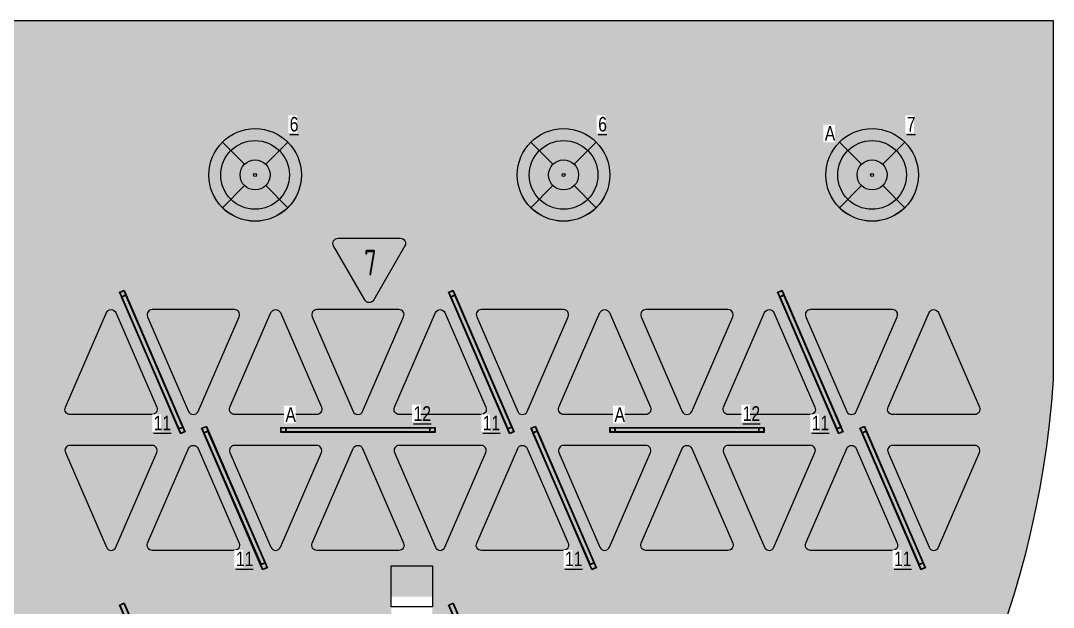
# Model space of a CAD drawing. Header units: millimetres. Extents: x -510890 to 418982, y -118257 to 141350.
# Drawn here: x 71838 to 81880, y 112697 to 118401 of the extents above; entities that cross this region are included whole.
import ezdxf

# ---------------------------------------------------------------- set-up
doc = ezdxf.new("R2010")
doc.units = ezdxf.units.MM
for name, color, linetype, lineweight in [('_ЭОМ_ОБЩ_Освещение_текст тип светильника', 172, 'Continuous', 50), ('_ЭОМ_светильник А', 1, 'Continuous', 35), ('_ЭОМ_светильник Р', 4, 'Continuous', 35), ('АР_Потолки_Штриховка', 252, 'Continuous', 0)]:
    doc.layers.add(name, color=color, linetype=linetype, lineweight=lineweight)
doc.layers.add('RAL 9010', color=7, linetype='Continuous')
doc.layers.add('X-ref Light', color=250, linetype='Continuous')
for name, color, linetype, lineweight, true_color in [('АР_Потолок_RAL 095 85 40', 7, 'Continuous', 5, 0xddc87a), ('АР_Потолок_RAL 100 70 20', 7, 'Continuous', 5, 0xb3ac85), ('АР_Потолок_Покраска', 7, 'Continuous', 5, 0x007399)]:
    doc.layers.add(name, color=color, linetype=linetype, lineweight=lineweight, true_color=true_color)
doc.layers.get('X-ref Light').off()
doc.styles.add('ISOCPEUR', font='isocpeur.ttf', dxfattribs={"height": 799.9999999999999})
doc.styles.add('ГОСТ', font='cad.shx', dxfattribs={"width": 0.8})

# ---------------------------------------------------------------- blocks, each defined once
blk = doc.blocks.new('A$C4757d704')
at = {"true_color": 0xf8f6b0, "transparency": 33554687}
h = blk.add_hatch(color=51, dxfattribs=at)
h.dxf.hatch_style = 1
h.paths.add_polyline_path([(213.8624240825741, 686.4852035840837), (131.8888672508434, 768.4587604158228, 0.198841386224367), (0.1738138333512325, 450.347627666637, 0.1989833504630757), (132.0626810841545, 132.06268108414), (213.8624240825695, 213.8624240825578, -0.1989123673796465), (115.9790415045762, 450.1738138333185, -0.1989123673796514)])
edge = h.paths.add_edge_path()
edge.add_arc((450.1738138333512, 450.1738138333185), 334.194772328775, 135.0000000000014, 180)
edge.add_arc((450.1738138333512, 450.1738138333185), 334.194772328775, 180, 224.9999999999975)
edge.add_line((213.8624240825695, 213.8624240825578), (346.9345847065837, 346.9345847065766))
edge.add_ellipse((450.1738138333512, 450.1738138333185), major_axis=(-146.0023180000051, 0), ratio=0.9999999999999303, start_angle=315.0000000000051, end_angle=404.9999999999949, ccw=False)
edge.add_line((346.9345847065838, 553.4130429600605), (213.8624240825741, 686.4852035840837))
edge = h.paths.add_edge_path()
edge.add_line((213.8624240825741, 686.4852035840837), (346.9345847065837, 553.4130429600605))
edge.add_ellipse((450.1738138333512, 450.1738138333185), major_axis=(-146.0023180000051, 0), ratio=0.9999999999999303, start_angle=225.000000000002, end_angle=315.0000000000051, ccw=False)
edge.add_line((553.4130429601197, 553.4130429600615), (686.4852035841284, 686.4852035840837))
edge.add_arc((450.1738138333512, 450.1738138333185), 334.1947723287751, 44.99999999999855, 135.0000000000014)
h.paths.add_polyline_path([(131.8888672508434, 768.4587604158228), (213.8624240825741, 686.4852035840837, -0.4142135623731099), (686.4852035841284, 686.4852035840837), (768.4587604158592, 768.4587604158228, 0.4143735626423198)])
h.paths.add_polyline_path([(768.4587604158592, 768.4587604158228), (686.4852035841284, 686.4852035840837, -0.1989123673796514), (784.3685861621262, 450.1738138333185, -0.1989123673796514), (686.4852035841284, 213.8624240825533), (768.2849465825407, 132.0626810841327, 0.1989833504630816), (900.1738138333512, 450.347627666637, 0.198841386224367)])
edge = h.paths.add_edge_path()
edge.add_line((686.4852035841284, 686.4852035840837), (553.4130429601175, 553.4130429600593))
edge.add_ellipse((450.1738138333512, 450.1738138333185), major_axis=(-146.0023180000051, 0), ratio=0.9999999999999303, start_angle=495.000000000005, end_angle=585.000000000002, ccw=False)
edge.add_line((553.4130429601188, 346.9345847065764), (686.4852035841284, 213.8624240825533))
edge.add_arc((450.1738138333512, 450.1738138333185), 334.194772328775, 315.0000000000014, 360)
edge.add_arc((450.1738138333513, 450.1738138333185), 334.194772328775, 0, 44.99999999999856)
edge = h.paths.add_edge_path()
edge.add_ellipse((450.1738138333512, 450.1738138333185), major_axis=(-146.0023180000051, 0), ratio=0.9999999999999303, start_angle=404.9999999999949, end_angle=495.000000000005, ccw=False)
edge.add_line((346.9345847065837, 346.9345847065765), (213.8624240825695, 213.8624240825578))
edge.add_arc((450.1738138333512, 450.1738138333185), 334.194772328775, 224.9999999999975, 315.0000000000014)
edge.add_line((686.4852035841284, 213.8624240825533), (553.4130429601188, 346.9345847065764))
h.paths.add_polyline_path([(768.2849465825407, 132.0626810841327), (686.4852035841284, 213.8624240825533, -0.4142135623731155), (213.8624240825695, 213.8624240825578), (132.0626810841545, 132.06268108414, 0.4140535802038305)])
edge = h.paths.add_edge_path()
edge.add_ellipse((450.1738138333512, 450.1738138333185), major_axis=(-146.0023180000051, 0), ratio=0.9999999999999303, start_angle=495.000000000005, end_angle=585.0000000000019)
edge.add_ellipse((450.1738138333512, 450.1738138333185), major_axis=(-146.0023180000051, 0), ratio=0.9999999999999303, start_angle=225.000000000002, end_angle=315.0000000000051)
edge.add_ellipse((450.1738138333512, 450.1738138333185), major_axis=(-146.0023180000051, 0), ratio=0.9999999999999303, start_angle=315.0000000000051, end_angle=404.9999999999948)
edge.add_ellipse((450.1738138333512, 450.1738138333185), major_axis=(-146.0023180000051, 0), ratio=0.9999999999999303, start_angle=404.9999999999948, end_angle=495.000000000005)
edge = h.paths.add_edge_path(flags=0)
edge.add_ellipse((450.1738138333512, 450.1738138333185), major_axis=(-14.60023180000948, 0), ratio=0.999999999998702, start_angle=0, end_angle=360)
edge = h.paths.add_edge_path(flags=16)
edge.add_ellipse((450.1738138333512, 450.1738138333185), major_axis=(-14.60023180000948, 0), ratio=0.999999999998702, start_angle=0, end_angle=360)
at = {"layer": 'АР_Потолки_Штриховка', "color": 18, "ltscale": 100, "true_color": 0x000000}
for points in [[(131.8528573591811, 768.4947703074849), (346.9345847065761, 553.4130429600682)], [(768.4947703075213, 768.4947703074849), (553.4130429601264, 553.4130429600682)], [(346.9345847065761, 346.9345847065688), (131.8528573591811, 131.8528573591666)], [(553.4130429601264, 346.9345847065688), (768.4947703075213, 131.852857359152)]]:
    blk.add_lwpolyline(points, dxfattribs=at)
for centre, radius in [((450.1738138333512, 450.347627666637), 450), ((450.1738138333512, 450.1738138333185), 334.194772328775)]:
    blk.add_circle(centre, radius, dxfattribs=at)
for major_axis, ratio, start_param, end_param in [((-146.0023180000051, 0), 0.9999999999999303, 3.926990816987276, 10.21017612416686), ((-146.0023180000051, 0), 0.9999999999999303, 3.926990816987276, 10.21017612416686), ((-14.60023180000948, 0), 0.999999999998702, 3.926990816987891, 10.21017612416748)]:
    blk.add_ellipse((450.1738138333512, 450.1738138333185), major_axis=major_axis, ratio=ratio, start_param=start_param, end_param=end_param, dxfattribs=at)
blk = doc.blocks.new('светильник школа коридор')
at = {"color": 0, "linetype": 'ByBlock', "lineweight": -2}
for points in [[(-318.3209564741701, 318.3209564741665), (-103.2392291267752, 103.2392291267497)], [(318.3209564741701, 318.3209564741665), (103.2392291267752, 103.2392291267497)], [(-103.2392291267752, -103.2392291267497), (-318.3209564741701, -318.3209564741519)], [(103.2392291267752, -103.2392291267497), (318.3209564741701, -318.3209564741665)]]:
    blk.add_lwpolyline(points, dxfattribs=at)
blk.add_circle((0, 0), 334.194772328775, dxfattribs=at)
for major_axis, ratio, start_param, end_param in [((-450.1738138333509, 0), 0.999999999999928, 3.926990816987278, 10.21017612416686), ((-146.0023180000051, 0), 0.9999999999999303, 3.926990816987276, 10.21017612416686), ((-146.0023180000051, 0), 0.9999999999999303, 3.926990816987276, 10.21017612416686), ((-14.60023180000948, 0), 0.999999999998702, 3.926990816987891, 10.21017612416748)]:
    blk.add_ellipse((0, 0), major_axis=major_axis, ratio=ratio, start_param=start_param, end_param=end_param, dxfattribs=at)
blk = doc.blocks.new('RVE-PLS5070-1500-P')
at = {"color": 0, "linetype": 'ByBlock', "lineweight": -2, "ltscale": 40}
for points in [[(750, -25), (-750, -25), (-750, 25), (750, 25)], [(745, -20), (-745, -20), (-745, 20), (745, 20)]]:
    blk.add_lwpolyline(points, close=True, dxfattribs=at)
blk = doc.blocks.new('A$C3d4fb99f')
at = {"layer": 'АР_Потолки_Штриховка', "color": 18, "lineweight": 18, "ltscale": 100, "true_color": 0x000000}
for points in [[(10487.02544260677, 30239.74956245611), (9930.558804041706, 31524.40706248472), (9884.67846918758, 31504.53258545588), (10441.14510775264, 30219.87508542727)], [(10480.44996119197, 30242.3501482744), (9927.958218104206, 31517.83158118914), (9891.253950602375, 31501.93199963759), (10443.74569369014, 30226.45056672285)], [(13687.02544260677, 30239.74956245611), (13130.55880404171, 31524.40706248472), (13084.67846918758, 31504.53258545588), (13641.14510775264, 30219.87508542727)], [(13680.44996119197, 30242.3501482744), (13127.95821810421, 31517.83158118914), (13091.25395060237, 31501.93199963759), (13643.74569369014, 30226.45056672285)], [(16887.02544260677, 30239.74956245611), (16330.55880404171, 31524.40706248472), (16284.67846918758, 31504.53258545588), (16841.14510775264, 30219.87508542727)], [(16880.44996119197, 30242.3501482744), (16327.95821810421, 31517.83158118914), (16291.25395060237, 31501.93199963759), (16843.74569369014, 30226.45056672285)], [(11485.85107374843, 30236.76580430458), (12885.85107374843, 30236.76580430458), (12885.85107374843, 30186.76580430458), (11485.85107374843, 30186.76580430458)], [(11490.85107374843, 30231.76580430458), (12880.85107374843, 30231.76580430458), (12880.85107374843, 30191.76580430458), (11490.85107374843, 30191.76580430458)], [(14685.85107374843, 30236.76580430458), (16085.85107374843, 30236.76580430458), (16085.85107374843, 30186.76580430458), (14685.85107374843, 30186.76580430458)], [(14690.85107374843, 30231.76580430458), (16080.85107374843, 30231.76580430458), (16080.85107374843, 30191.76580430458), (14690.85107374843, 30191.76580430458)], [(11287.02544260677, 28918.99902321289), (10730.55880404171, 30203.6565232415), (10684.67846918758, 30183.78204621265), (11241.14510775264, 28899.12454618404)], [(11280.44996119197, 28921.59960903118), (10727.95821810421, 30197.08104194592), (10691.25395060237, 30181.18146039436), (11243.74569369014, 28905.70002747963)], [(14487.02544260677, 28918.99902321289), (13930.55880404171, 30203.6565232415), (13884.67846918758, 30183.78204621265), (14441.14510775264, 28899.12454618404)], [(14480.44996119197, 28921.59960903118), (13927.95821810421, 30197.08104194592), (13891.25395060237, 30181.18146039436), (14443.74569369014, 28905.70002747963)], [(17687.02544260677, 28918.99902321289), (17130.55880404171, 30203.6565232415), (17084.67846918758, 30183.78204621265), (17641.14510775264, 28899.12454618404)], [(17680.44996119197, 28921.59960903118), (17127.95821810421, 30197.08104194592), (17091.25395060237, 30181.18146039436), (17643.74569369014, 28905.70002747963)]]:
    blk.add_lwpolyline(points, close=True, dxfattribs=at)
for points in [[(10230.58191443142, 30431.64028133343, -0.5396909000634912), (10184.70157862362, 30361.76580430458), (9386.998802668415, 30361.76580430458, -0.5396909000634947), (9341.118467814289, 30431.64028133343), (9739.96985579189, 31352.39082051704, -0.6566107861974896), (9831.730526453815, 31352.39082051704), (10230.58191443142, 30431.64028133343)], [(11030.58191443142, 31312.64186657856, 0.5396909000634912), (10984.70157862362, 31382.51634360741), (10186.99880266842, 31382.51634360741, 0.5396909000634947), (10141.11846781429, 31312.64186657856), (10539.96985579189, 30391.89132727573, 0.6566107861974896), (10631.73052645382, 30391.89132727573), (11030.58191443142, 31312.64186657856)], [(11830.58191443142, 30431.64028133343, -0.5396909000634912), (11784.70157862362, 30361.76580430458), (10986.99880266842, 30361.76580430458, -0.5396909000634947), (10941.11846781429, 30431.64028133343), (11339.96985579189, 31352.39082051704, -0.6566107861974896), (11431.73052645382, 31352.39082051704), (11830.58191443142, 30431.64028133343)], [(12630.58191443142, 31312.64186657856, 0.5396909000634912), (12584.70157862362, 31382.51634360741), (11786.99880266842, 31382.51634360741, 0.5396909000634947), (11741.11846781429, 31312.64186657856), (12139.96985579189, 30391.89132727573, 0.6566107861974896), (12231.73052645382, 30391.89132727573), (12630.58191443142, 31312.64186657856)], [(13430.58191443142, 30431.64028133343, -0.5396909000634912), (13384.70157862362, 30361.76580430458), (12586.99880266842, 30361.76580430458, -0.5396909000634947), (12541.11846781429, 30431.64028133343), (12939.96985579189, 31352.39082051704, -0.6566107861974896), (13031.73052645382, 31352.39082051704), (13430.58191443142, 30431.64028133343)], [(14230.58191443142, 31312.64186657856, 0.5396909000634912), (14184.70157862362, 31382.51634360741), (13386.99880266842, 31382.51634360741, 0.5396909000634947), (13341.11846781429, 31312.64186657856), (13739.96985579189, 30391.89132727573, 0.6566107861974896), (13831.73052645382, 30391.89132727573), (14230.58191443142, 31312.64186657856)], [(15030.58191443142, 30431.64028133343, -0.5396909000634912), (14984.70157862362, 30361.76580430458), (14186.99880266842, 30361.76580430458, -0.5396909000634947), (14141.11846781429, 30431.64028133343), (14539.96985579189, 31352.39082051704, -0.6566107861974896), (14631.73052645382, 31352.39082051704), (15030.58191443142, 30431.64028133343)], [(15830.58191443142, 31312.64186657856, 0.5396909000634912), (15784.70157862362, 31382.51634360741), (14986.99880266842, 31382.51634360741, 0.5396909000634947), (14941.11846781429, 31312.64186657856), (15339.96985579189, 30391.89132727573, 0.6566107861974896), (15431.73052645382, 30391.89132727573), (15830.58191443142, 31312.64186657856)], [(16630.58191443142, 30431.64028133343, -0.5396909000634912), (16584.70157862362, 30361.76580430458), (15786.99880266842, 30361.76580430458, -0.5396909000634947), (15741.11846781429, 30431.64028133343), (16139.96985579189, 31352.39082051704, -0.6566107861974896), (16231.73052645382, 31352.39082051704), (16630.58191443142, 30431.64028133343)], [(17430.58191443142, 31312.64186657856, 0.5396909000634912), (17384.70157862362, 31382.51634360741), (16586.99880266842, 31382.51634360741, 0.5396909000634947), (16541.11846781429, 31312.64186657856), (16939.96985579189, 30391.89132727573, 0.6566107861974896), (17031.73052645382, 30391.89132727573), (17430.58191443142, 31312.64186657856)], [(18230.58191443142, 30431.64028133343, -0.5396909000634912), (18184.70157862362, 30361.76580430458), (17386.99880266842, 30361.76580430458, -0.5396909000634947), (17341.11846781429, 30431.64028133343), (17739.96985579189, 31352.39082051704, -0.6566107861974896), (17831.73052645382, 31352.39082051704), (18230.58191443142, 30431.64028133343)], [(10230.58191443142, 29991.89132739494, 0.5396909000634912), (10184.70157862362, 30061.76580430458), (9386.998802668415, 30061.76580430458, 0.5396909000634947), (9341.118467814289, 29991.89132739494), (9739.96985579189, 29071.14078809212, 0.6566107861974896), (9831.730526453815, 29071.14078809212), (10230.58191443142, 29991.89132739494)], [(11030.58191443142, 29110.8897420306, -0.5396909000634912), (10984.70157862362, 29041.01526500176), (10186.99880266842, 29041.01526500176, -0.5396909000634947), (10141.11846781429, 29110.8897420306), (10539.96985579189, 30031.64028133343, -0.6566107861974896), (10631.73052645382, 30031.64028133343), (11030.58191443142, 29110.8897420306)], [(11830.58191443142, 29991.89132739494, 0.5396909000634912), (11784.70157862362, 30061.76580430458), (10986.99880266842, 30061.76580430458, 0.5396909000634947), (10941.11846781429, 29991.89132739494), (11339.96985579189, 29071.14078809212, 0.6566107861974896), (11431.73052645382, 29071.14078809212), (11830.58191443142, 29991.89132739494)], [(12630.58191443142, 29110.8897420306, -0.5396909000634912), (12584.70157862362, 29041.01526500176), (11786.99880266842, 29041.01526500176, -0.5396909000634947), (11741.11846781429, 29110.8897420306), (12139.96985579189, 30031.64028133343, -0.6566107861974896), (12231.73052645382, 30031.64028133343), (12630.58191443142, 29110.8897420306)], [(13430.58191443142, 29991.89132739494, 0.5396909000634912), (13384.70157862362, 30061.76580430458), (12586.99880266842, 30061.76580430458, 0.5396909000634947), (12541.11846781429, 29991.89132739494), (12939.96985579189, 29071.14078809212, 0.6566107861974896), (13031.73052645382, 29071.14078809212), (13430.58191443142, 29991.89132739494)], [(14230.58191443142, 29110.8897420306, -0.5396909000634912), (14184.70157862362, 29041.01526500176), (13386.99880266842, 29041.01526500176, -0.5396909000634947), (13341.11846781429, 29110.8897420306), (13739.96985579189, 30031.64028133343, -0.6566107861974896), (13831.73052645382, 30031.64028133343), (14230.58191443142, 29110.8897420306)], [(15030.58191443142, 29991.89132739494, 0.5396909000634912), (14984.70157862362, 30061.76580430458), (14186.99880266842, 30061.76580430458, 0.5396909000634947), (14141.11846781429, 29991.89132739494), (14539.96985579189, 29071.14078809212, 0.6566107861974896), (14631.73052645382, 29071.14078809212), (15030.58191443142, 29991.89132739494)], [(15830.58191443142, 29110.8897420306, -0.5396909000634912), (15784.70157862362, 29041.01526500176), (14986.99880266842, 29041.01526500176, -0.5396909000634947), (14941.11846781429, 29110.8897420306), (15339.96985579189, 30031.64028133343, -0.6566107861974896), (15431.73052645382, 30031.64028133343), (15830.58191443142, 29110.8897420306)], [(16630.58191443142, 29991.89132739494, 0.5396909000634912), (16584.70157862362, 30061.76580430458), (15786.99880266842, 30061.76580430458, 0.5396909000634947), (15741.11846781429, 29991.89132739494), (16139.96985579189, 29071.14078809212, 0.6566107861974896), (16231.73052645382, 29071.14078809212), (16630.58191443142, 29991.89132739494)], [(17430.58191443142, 29110.8897420306, -0.5396909000634912), (17384.70157862362, 29041.01526500176), (16586.99880266842, 29041.01526500176, -0.5396909000634947), (16541.11846781429, 29110.8897420306), (16939.96985579189, 30031.64028133343, -0.6566107861974896), (17031.73052645382, 30031.64028133343), (17430.58191443142, 29110.8897420306)], [(18230.58191443142, 29991.89132739494, 0.5396909000634912), (18184.70157862362, 30061.76580430458), (17386.99880266842, 30061.76580430458, 0.5396909000634947), (17341.11846781429, 29991.89132739494), (17739.96985579189, 29071.14078809212, 0.6566107861974896), (17831.73052645382, 29071.14078809212), (18230.58191443142, 29991.89132739494)]]:
    blk.add_lwpolyline(points, format="xyb", dxfattribs=at)
at = {"layer": '_ЭОМ_светильник Р', "color": 18, "lineweight": 18, "ltscale": 100, "true_color": 0x000000}
for p in [(11185.92590375943, 32691.03103397018), (14185.92590375943, 32691.03103397018)]:
    blk.add_blockref('светильник школа коридор', p, dxfattribs=at)
at = {"layer": '_ЭОМ_светильник Р', "color": 18, "lineweight": 18, "ltscale": 100, "true_color": 0x000000, "rotation": 293.3109098092323}
for p in [(10185.85195589717, 30872.14107395599), (13385.85195589717, 30872.14107395599), (16585.85195589717, 30872.14107395599), (10985.85195589717, 29551.39053471277), (14185.85195589717, 29551.39053471277), (17385.85195589717, 29551.39053471277), (10185.85195589717, 27830.63999535034), (13385.85195589717, 27830.63999535034)]:
    blk.add_blockref('RVE-PLS5070-1500-P', p, dxfattribs=at)
at = {"layer": 'X-ref Light', "color": 18, "linetype": 'ByBlock', "lineweight": 18, "ltscale": 40, "true_color": 0x000000}
for p in [(10735.75208992604, 32240.85722013687), (13735.75208992604, 32240.85722013687), (16735.75208992604, 32240.85722013687)]:
    blk.add_blockref('A$C4757d704', p, dxfattribs=at)
at = {"layer": '_ЭОМ_ОБЩ_Освещение_текст тип светильника', "color": 18, "lineweight": 18, "ltscale": 40, "true_color": 0x000000, "char_height": 142.1875, "width": 55.871829552576, "attachment_point": 1, "style": 'ГОСТ', "bg_fill": 3, "box_fill_scale": 1.1, "bg_fill_color": 256, "bg_fill_transparency": 0}
for s, insert in [('{\\L6}', (11522.58235446573, 33255.22058624093)), ('{\\L6}', (14522.58235446573, 33255.22058624093)), ('{\\L12}', (12727.67669675034, 30442.47365616677)), ('{\\L12}', (15927.67669675034, 30442.47365616677)), ('{\\L11}', (10199.57255342533, 30350.24096622611)), ('{\\L11}', (13399.57255342533, 30350.24096622611)), ('{\\L11}', (16599.57255342533, 30350.24096622611)), ('{\\L11}', (10999.57255342533, 29029.49042698288)), ('{\\L11}', (14199.57255342533, 29029.49042698288)), ('{\\L11}', (17399.57255342533, 29029.49042698288))]:
    blk.add_mtext(s, dxfattribs=dict(at, insert=insert))
at = {"layer": '_ЭОМ_светильник А', "color": 18, "lineweight": 18, "ltscale": 100, "true_color": 0x000000, "char_height": 142.1875, "width": 86.04374658316377, "attachment_point": 1, "style": 'ГОСТ', "bg_fill": 3, "box_fill_scale": 1.1, "bg_fill_color": 256, "bg_fill_transparency": 0}
for insert in [(16726.13836764661, 33165.87237963086, 4.999999999999952e-09), (11480.99280866538, 30432.29562120246), (14680.99280866538, 30432.29562120246)]:
    blk.add_mtext('А', dxfattribs=dict(at, insert=insert))
at = {"layer": '_ЭОМ_светильник А', "color": 18, "lineweight": 18, "ltscale": 100, "true_color": 0x000000}
blk.add_blockref('светильник школа коридор', (17185.92590375943, 32691.03103397018), dxfattribs=at)
at = {"layer": '_ЭОМ_светильник А', "color": 18, "lineweight": 18, "ltscale": 100, "true_color": 0x000000, "rotation": 180}
for p in [(12185.85107374843, 30211.76580430458), (15385.85107374843, 30211.76580430458)]:
    blk.add_blockref('RVE-PLS5070-1500-P', p, dxfattribs=at)
at = {"layer": '_ЭОМ_ОБЩ_Освещение_текст тип светильника', "color": 18, "lineweight": 18, "ltscale": 40, "true_color": 0x000000, "insert": (17522.58235446573, 33255.22058624093), "char_height": 142.1875, "width": 55.871829552576, "attachment_point": 1, "style": 'ГОСТ', "bg_fill": 3, "box_fill_scale": 1.1, "bg_fill_color": 256, "bg_fill_transparency": 0}
blk.add_mtext('{\\L7}', dxfattribs=at)

msp = doc.modelspace()

# ---------------------------------------------------------------- hatches: boundary and pattern name
at = {"layer": 'RAL 9010', "ltscale": 100, "true_color": 0xe1be89}
h = msp.add_hatch(color=31, dxfattribs=at)
h.dxf.hatch_style = 1
h.paths.add_polyline_path([(74363.21729000965, 115562.0580151222, 0.6566107861821062), (74271.45661934857, 115562.0580151222), (73872.60523128294, 114641.3074757353, 0.5396909000704397), (73918.48556644614, 114571.4329989087), (74716.18834243524, 114571.4329989087, 0.539690900070439), (74762.06867788573, 114641.3074761729)])
h = msp.add_hatch(color=31, dxfattribs=at)
h.dxf.hatch_style = 1
h.paths.add_polyline_path([(77162.06867788667, 115522.3090609495, 0.539690900055195), (77116.18834243524, 115592.1835382115), (76318.48556644614, 115592.1835382115, 0.5396909000551948), (76272.60523128201, 115522.3090613871), (76671.45661934763, 114601.558521881, 0.6566107862158973), (76763.21729001058, 114601.558521881)])
h = msp.add_hatch(color=31, dxfattribs=at)
h.dxf.hatch_style = 1
h.paths.add_polyline_path([(79163.21729000965, 115562.0580151222, 0.6566107861821062), (79071.45661934857, 115562.0580151222), (78672.60523128294, 114641.3074757353, 0.5396909000704397), (78718.48556644614, 114571.4329989087), (79516.18834243524, 114571.4329989087, 0.539690900070439), (79562.06867788573, 114641.3074761729)])
h = msp.add_hatch(color=31, dxfattribs=at)
h.dxf.hatch_style = 1
h.paths.add_polyline_path([(72671.45661934763, 113280.8079826974, 0.6566107862158973), (72763.21729001058, 113280.8079826974), (73162.06867787111, 114201.55852173, 0.5396909000551943), (73116.18834247439, 114271.4329989087), (72318.48556640699, 114271.4329989087, 0.5396909000551955), (72272.60523129757, 114201.5585221675)])
h = msp.add_hatch(color=31, dxfattribs=at)
h.dxf.hatch_style = 1
h.paths.add_polyline_path([(74672.60523128201, 113320.5569364303, 0.5396909000551949), (74718.48556644614, 113250.6824596059), (75516.18834243524, 113250.6824596059, 0.5396909000551949), (75562.06867788667, 113320.5569368679), (75163.21729001058, 114241.3074759364, 0.6566107862158973), (75071.45661934763, 114241.3074759364)])
h = msp.add_hatch(color=31, dxfattribs=at)
h.dxf.hatch_style = 1
h.paths.add_polyline_path([(77118.48556640699, 114271.4329989087, 0.5396909000551953), (77072.60523129757, 114201.5585221675), (77471.45661934763, 113280.8079826974, 0.6566107862158973), (77563.21729001058, 113280.8079826974), (77962.06867787111, 114201.55852173, 0.5396909000551949), (77916.18834247439, 114271.4329989087)])
h = msp.add_hatch(color=31, dxfattribs=at)
h.dxf.hatch_style = 1
h.paths.add_polyline_path([(79472.60523128201, 113320.5569364303, 0.5396909000551949), (79518.48556644614, 113250.6824596059), (80316.18834243524, 113250.6824596059, 0.5396909000551949), (80362.06867788667, 113320.5569368679), (79963.21729001058, 114241.3074759364, 0.6566107862158973), (79871.45661934763, 114241.3074759364)])
at = {"layer": 'АР_Потолки_Штриховка', "ltscale": 100, "true_color": 0xf8f6b0}
h = msp.add_hatch(color=51, dxfattribs=at)
h.dxf.hatch_style = 1
h.paths.add_polyline_path([(73411.91800602875, 114452.0092342626), (72859.44498166046, 115727.4987757933), (72822.74071415863, 115711.5991942417), (73375.21373852692, 114436.1096525919)])
h = msp.add_hatch(color=51, dxfattribs=at)
h.dxf.hatch_style = 1
h.paths.add_polyline_path([(76611.91800602875, 114452.0092342626), (76059.44498166046, 115727.4987757933), (76022.74071415863, 115711.5991942417), (76575.21373852692, 114436.1096525919)])
h = msp.add_hatch(color=51, dxfattribs=at)
h.dxf.hatch_style = 1
h.paths.add_polyline_path([(79811.91800602875, 114452.0092342626), (79259.44498166046, 115727.4987757933), (79222.74071415863, 115711.5991942417), (79775.21373852692, 114436.1096525919)])
h = msp.add_hatch(color=51, dxfattribs=at)
h.dxf.hatch_style = 1
h.paths.add_polyline_path([(74211.91800602875, 113131.2586950194), (73659.44498166046, 114406.74823655), (73622.74071415863, 114390.8486549985), (74175.21373852692, 113115.3591133487)])
h = msp.add_hatch(color=51, dxfattribs=at)
h.dxf.hatch_style = 1
h.paths.add_polyline_path([(74422.33783730469, 114441.4329989087), (75812.33783730469, 114441.4329989087), (75812.33783730469, 114401.4329989087), (74422.33783730469, 114401.4329989087)])
h = msp.add_hatch(color=51, dxfattribs=at)
h.dxf.hatch_style = 1
h.paths.add_polyline_path([(77411.91800602875, 113131.2586950194), (76859.44498166046, 114406.74823655), (76822.74071415863, 114390.8486549985), (77375.21373852692, 113115.3591133487)])
h = msp.add_hatch(color=51, dxfattribs=at)
h.dxf.hatch_style = 1
h.paths.add_polyline_path([(77622.33783730469, 114441.4329989087), (79012.33783730469, 114441.4329989087), (79012.33783730469, 114401.4329989087), (77622.33783730469, 114401.4329989087)])
h = msp.add_hatch(color=51, dxfattribs=at)
h.dxf.hatch_style = 1
h.paths.add_polyline_path([(80611.91800602875, 113131.2586950194), (80059.44498166046, 114406.74823655), (80022.74071415863, 114390.8486549985), (80575.21373852692, 113115.3591133487)])
at = {"layer": 'АР_Потолок_RAL 095 85 40', "transparency": 33554687}
h = msp.add_hatch(color=256, dxfattribs=at)
h.dxf.hatch_style = 1
h.paths.add_polyline_path([(73962.06867788667, 115522.3090609495, 0.539690900055195), (73916.18834243524, 115592.1835382115), (73118.48556644614, 115592.1835382115, 0.5396909000551948), (73072.60523128201, 115522.3090613871), (73471.45661934763, 114601.558521881, 0.6566107862158973), (73563.21729001058, 114601.558521881)])
h = msp.add_hatch(color=256, dxfattribs=at)
h.dxf.hatch_style = 1
h.paths.add_polyline_path([(75963.21729000965, 115562.0580151222, 0.6566107861821062), (75871.45661934857, 115562.0580151222), (75472.60523128294, 114641.3074757353, 0.5396909000704397), (75518.48556644614, 114571.4329989087), (76316.18834243524, 114571.4329989087, 0.539690900070439), (76362.06867788573, 114641.3074761729)])
h = msp.add_hatch(color=256, dxfattribs=at)
h.dxf.hatch_style = 1
h.paths.add_polyline_path([(78271.45661934763, 114601.558521881, 0.6566107862158973), (78363.21729001058, 114601.558521881), (78762.06867788667, 115522.3090609495, 0.5396909000551949), (78716.18834243524, 115592.1835382115), (77918.48556644614, 115592.1835382115, 0.5396909000551949), (77872.60523128201, 115522.3090613871)])
h = msp.add_hatch(color=256, dxfattribs=at)
h.dxf.hatch_style = 1
h.paths.add_polyline_path([(80763.21729000965, 115562.0580151222, 0.6566107861821062), (80671.45661934857, 115562.0580151222), (80272.60523128294, 114641.3074757353, 0.5396909000704397), (80318.48556644614, 114571.4329989087), (81116.18834243524, 114571.4329989087, 0.539690900070439), (81162.06867788573, 114641.3074761729)])
h = msp.add_hatch(color=256, dxfattribs=at)
h.dxf.hatch_style = 1
h.paths.add_polyline_path([(73918.48556640699, 114271.4329989087, 0.5396909000551953), (73872.60523129757, 114201.5585221675), (74271.45661934763, 113280.8079826974, 0.6566107862158973), (74363.21729001058, 113280.8079826974), (74762.06867787111, 114201.55852173, 0.5396909000551949), (74716.18834247439, 114271.4329989087)])
h = msp.add_hatch(color=256, dxfattribs=at)
h.dxf.hatch_style = 1
h.paths.add_polyline_path([(76763.21729001058, 114241.3074759364, 0.6566107862158973), (76671.45661934763, 114241.3074759364), (76272.60523128201, 113320.5569364303, 0.5396909000551949), (76318.48556644614, 113250.6824596059), (77116.18834243524, 113250.6824596059, 0.5396909000551945), (77162.06867788667, 113320.5569368679)])
h = msp.add_hatch(color=256, dxfattribs=at)
h.dxf.hatch_style = 1
h.paths.add_polyline_path([(79071.45661934763, 113280.8079826974, 0.6566107862158973), (79163.21729001058, 113280.8079826974), (79562.06867787111, 114201.55852173, 0.5396909000551943), (79516.18834247439, 114271.4329989087), (78718.48556640699, 114271.4329989087, 0.5396909000551955), (78672.60523129757, 114201.5585221675)])
at = {"layer": 'АР_Потолок_RAL 100 70 20', "transparency": 33554687}
h = msp.add_hatch(color=256, dxfattribs=at)
h.dxf.hatch_style = 1
h.paths.add_polyline_path([(72763.21729000965, 115562.0580151222, 0.6566107861821062), (72671.45661934857, 115562.0580151222), (72272.60523128294, 114641.3074757353, 0.5396909000704397), (72318.48556644614, 114571.4329989087), (73116.18834243524, 114571.4329989087, 0.539690900070439), (73162.06867788573, 114641.3074761729)])
h = msp.add_hatch(color=256, dxfattribs=at)
h.dxf.hatch_style = 1
h.paths.add_polyline_path([(75071.45661934763, 114601.558521881, 0.6566107862158973), (75163.21729001058, 114601.558521881), (75562.06867788667, 115522.3090609495, 0.5396909000551949), (75516.18834243524, 115592.1835382115), (74718.48556644614, 115592.1835382115, 0.5396909000551949), (74672.60523128201, 115522.3090613871)])
h = msp.add_hatch(color=256, dxfattribs=at)
h.dxf.hatch_style = 1
h.paths.add_polyline_path([(77563.21729000965, 115562.0580151222, 0.6566107861821062), (77471.45661934857, 115562.0580151222), (77072.60523128294, 114641.3074757353, 0.5396909000704397), (77118.48556644614, 114571.4329989087), (77916.18834243524, 114571.4329989087, 0.539690900070439), (77962.06867788573, 114641.3074761729)])
h = msp.add_hatch(color=256, dxfattribs=at)
h.dxf.hatch_style = 1
h.paths.add_polyline_path([(79871.45661934763, 114601.558521881, 0.6566107862158973), (79963.21729001058, 114601.558521881), (80362.06867788667, 115522.3090609495, 0.5396909000551949), (80316.18834243524, 115592.1835382115), (79518.48556644614, 115592.1835382115, 0.5396909000551949), (79472.60523128201, 115522.3090613871)])
h = msp.add_hatch(color=256, dxfattribs=at)
h.dxf.hatch_style = 1
h.paths.add_polyline_path([(73563.21729001058, 114241.3074759364, 0.6566107862158973), (73471.45661934763, 114241.3074759364), (73072.60523128201, 113320.5569364303, 0.5396909000551949), (73118.48556644614, 113250.6824596059), (73916.18834243524, 113250.6824596059, 0.5396909000551945), (73962.06867788667, 113320.5569368679)])
h = msp.add_hatch(color=256, dxfattribs=at)
h.dxf.hatch_style = 1
h.paths.add_polyline_path([(75871.45661934763, 113280.8079826974, 0.6566107862158973), (75963.21729001058, 113280.8079826974), (76362.06867787111, 114201.55852173, 0.5396909000551943), (76316.18834247439, 114271.4329989087), (75518.48556640699, 114271.4329989087, 0.5396909000551955), (75472.60523129757, 114201.5585221675)])
h = msp.add_hatch(color=256, dxfattribs=at)
h.dxf.hatch_style = 1
h.paths.add_polyline_path([(77872.60523128201, 113320.5569364303, 0.5396909000551949), (77918.48556644614, 113250.6824596059), (78716.18834243524, 113250.6824596059, 0.5396909000551949), (78762.06867788667, 113320.5569368679), (78363.21729001058, 114241.3074759364, 0.6566107862158973), (78271.45661934763, 114241.3074759364)])
h = msp.add_hatch(color=256, dxfattribs=at)
h.dxf.hatch_style = 1
h.paths.add_polyline_path([(80671.45661934763, 113280.8079826974, 0.6566107862158973), (80763.21729001058, 113280.8079826974), (81162.06867787111, 114201.55852173, 0.5396909000551943), (81116.18834247439, 114271.4329989087), (80318.48556640699, 114271.4329989087, 0.5396909000551955), (80272.60523129757, 114201.5585221675)])
at = {"layer": 'АР_Потолок_Покраска'}
h = msp.add_hatch(dxfattribs=at)
h.set_pattern_fill('CROSS', color=256, scale=25)
h.set_pattern_definition([(0, (134938.1560154673, 1.228181645274162e-08), (158.75, 158.75), [79.375, -238.125]), (90, (134977.8435154673, -39.68749998771818), (-158.75, 158.75), [79.375, -238.125])])
h.paths.add_polyline_path([(75842.39691995172, 112400.6824583771), (75442.39691995172, 112400.6824583771), (75442.39691995177, 112800.6824583771), (75842.39691995169, 112800.6824583771)], flags=16)
edge = h.paths.add_edge_path()
edge.add_line((63562.39670702985, 115400.6818775613), (63562.39667739766, 118400.7145795872))
edge.add_line((63562.39667739766, 118400.7145795872), (81877.39691995195, 118400.682458377))
edge.add_line((81877.39691995195, 118400.682458377), (81877.39691995195, 115850.6824583726))
edge.add_line((81877.39691995195, 115850.6824583726), (81877.39691995631, 114910.6824584181))
edge.add_arc((72752.28986575737, 115502.5789154905), 9144.283469276654, 272.8206375194019, 356.28873106615686, ccw=False)
edge.add_line((73202.27575071342, 106369.3739539326), (72392.275750526, 106369.3739539539))
edge.add_line((72392.275750526, 106369.3739539539), (72392.27451271118, 98935.68245835253))
edge.add_line((72392.27451271118, 98935.68245835253), (72392.27575057943, 98935.68245835253))
edge.add_line((72392.27575057943, 98935.68245835253), (72392.27575057943, 96882.60125865717))
edge.add_line((72392.27575057943, 96882.60125865717), (74412.9472500455, 96882.60125865764))
edge.add_line((74412.9472500455, 96882.60125865764), (74412.94725004547, 94400.80977439648))
edge.add_line((74412.94725004547, 94400.80977439648), (69842.68709399753, 94400.6758720622))
edge.add_line((69842.68709399753, 94400.6758720622), (69842.54187856833, 106800.6824583522))
edge.add_line((69842.54187856833, 106800.6824583522), (63562.39692213678, 106800.6824583522))
edge.add_line((63562.39692213678, 106800.6824583522), (63562.39682858747, 108941.2318293349))
edge.add_line((63562.39682858747, 108941.2318293349), (67382.39675258964, 108942.7562262992))
edge.add_line((67382.39675258964, 108942.7562262992), (67382.39644937038, 109661.2310808408))
edge.add_line((67382.39644937038, 109661.2310808408), (68581.75877539949, 109661.2310808407))
edge.add_line((68581.75877539949, 109661.2310808407), (68582.92080348748, 108944.2794412184))
edge.add_line((68582.92080348748, 108944.2794412184), (69842.46927085373, 108941.2313013991))
edge.add_line((69842.46927085373, 108941.2313013991), (69842.39666313912, 115400.6824978621))
edge.add_line((69842.39666313912, 115400.6824978621), (63562.39670702985, 115400.6818775613))

# ---------------------------------------------------------------- linework, layer by layer
msp.add_lwpolyline([(63562.39670702985, 115400.6818775613), (63562.39667739766, 118400.7145795872), (81877.39691995195, 118400.682458377), (81877.39691995195, 115850.6824583726), (81877.39691995631, 114910.6824584181, -0.3812035354375316), (73202.27575071342, 106369.3739539326), (72392.275750526, 106369.3739539539), (72392.27451271118, 98935.68245835253), (75132.46680883368, 98935.68245835253), (75132.44933661283, 97115.68245835259), (74412.92977782465, 97115.68245835305), (74412.94725004547, 94400.80977439648), (69842.68709399753, 94400.6758720622), (69842.54187856833, 106800.6824583522), (63562.39692213678, 106800.6824583522), (63562.39682858747, 108941.2318293349), (67382.39675258964, 108942.7562262992), (67382.39644937038, 109661.2310808408), (68581.75877539949, 109661.2310808407), (68582.92080348748, 108944.2794412184), (69842.46927085373, 108941.2313013991), (69842.39666313912, 115400.6824978621)], format="xyb", close=True)
msp.add_lwpolyline([(74924.36210039834, 116285.2089450287), (75530.58004112769, 116285.2089450285, -0.5773494962845065), (75573.88129024458, 116210.2091823329), (75270.77240572806, 115685.2091941247, -0.5773541042744643), (75184.16957771656, 115685.2091941247), (74881.06091575284, 116210.2087968614, -0.5773491286020777), (74924.36210039834, 116285.2089450287, -1.710881644036777e-06)], format="xyb")
msp.add_lwpolyline([(75842.39691995166, 112700.6824583771), (75442.39691995166, 112700.6824583771), (75442.39691995172, 113100.6824583771), (75842.39691995163, 113100.6824583771)], close=True)
msp.add_lwpolyline([(75842.39691995166, 112700.6824583771), (75442.39691995166, 112700.6824583771), (75442.39691995172, 113100.6824583771), (75842.39691995163, 113100.6824583771)], close=True)
msp.add_lwpolyline([(75842.39691995166, 112700.6824583771), (75442.39691995166, 112700.6824583771), (75442.39691995172, 113100.6824583771), (75842.39691995163, 113100.6824583771)], close=True)
msp.add_lwpolyline([(75842.39691995166, 112700.6824583771), (75442.39691995166, 112700.6824583771), (75442.39691995172, 113100.6824583771), (75842.39691995163, 113100.6824583771)], close=True)
at = {"layer": 'АР_Потолки_Штриховка', "color": 18, "ltscale": 100, "true_color": 0x000000}
for points in [[(73418.51220616302, 114449.4167570602), (72862.04556759796, 115734.0742570888), (72816.16523274384, 115714.19978006), (73372.6318713089, 114429.5422800314)], [(73411.93672474823, 114452.0173428785), (72859.44498166046, 115727.4987757933), (72822.74071415863, 115711.5991942417), (73375.2324572464, 114436.117761327)], [(76618.51220616302, 114449.4167570602), (76062.04556759796, 115734.0742570888), (76016.16523274384, 115714.19978006), (76572.6318713089, 114429.5422800314)], [(76611.93672474823, 114452.0173428785), (76059.44498166046, 115727.4987757933), (76022.74071415863, 115711.5991942417), (76575.2324572464, 114436.117761327)], [(79818.51220616302, 114449.4167570602), (79262.04556759796, 115734.0742570888), (79216.16523274384, 115714.19978006), (79772.6318713089, 114429.5422800314)], [(79811.93672474823, 114452.0173428785), (79259.44498166046, 115727.4987757933), (79222.74071415863, 115711.5991942417), (79775.2324572464, 114436.117761327)], [(74218.51220616302, 113128.666217817), (73662.04556759796, 114413.3237178456), (73616.16523274384, 114393.4492408168), (74172.6318713089, 113108.7917407882)], [(74211.93672474823, 113131.2668036353), (73659.44498166046, 114406.74823655), (73622.74071415863, 114390.8486549985), (74175.2324572464, 113115.3672220837)], [(74417.33783730469, 114446.4329989087), (75817.33783730469, 114446.4329989087), (75817.33783730469, 114396.4329989087), (74417.33783730469, 114396.4329989087)], [(74422.33783730469, 114441.4329989087), (75812.33783730469, 114441.4329989087), (75812.33783730469, 114401.4329989087), (74422.33783730469, 114401.4329989087)], [(77418.51220616302, 113128.666217817), (76862.04556759796, 114413.3237178456), (76816.16523274384, 114393.4492408168), (77372.6318713089, 113108.7917407882)], [(77411.93672474823, 113131.2668036353), (76859.44498166046, 114406.74823655), (76822.74071415863, 114390.8486549985), (77375.2324572464, 113115.3672220837)], [(77617.33783730469, 114446.4329989087), (79017.33783730469, 114446.4329989087), (79017.33783730469, 114396.4329989087), (77617.33783730469, 114396.4329989087)], [(77622.33783730469, 114441.4329989087), (79012.33783730469, 114441.4329989087), (79012.33783730469, 114401.4329989087), (77622.33783730469, 114401.4329989087)], [(80618.51220616302, 113128.666217817), (80062.04556759796, 114413.3237178456), (80016.16523274384, 114393.4492408168), (80572.6318713089, 113108.7917407882)], [(80611.93672474823, 113131.2668036353), (80059.44498166046, 114406.74823655), (80022.74071415863, 114390.8486549985), (80575.2324572464, 113115.3672220837)]]:
    msp.add_lwpolyline(points, close=True, dxfattribs=at)
for points in [[(73162.06867798767, 114641.3074759375, -0.5396909000634912), (73116.18834217987, 114571.4329989087), (72318.48556622467, 114571.4329989087, -0.5396909000634947), (72272.60523137054, 114641.3074759375), (72671.45661934814, 115562.0580151212, -0.6566107861974896), (72763.21729001007, 115562.0580151212), (73162.06867798767, 114641.3074759375)], [(73962.06867798767, 115522.3090611827, 0.5396909000634912), (73916.18834217987, 115592.1835382115), (73118.48556622467, 115592.1835382115, 0.5396909000634947), (73072.60523137054, 115522.3090611827), (73471.45661934814, 114601.5585218799, 0.6566107861974896), (73563.21729001007, 114601.5585218799), (73962.06867798767, 115522.3090611827)], [(74762.06867798767, 114641.3074759375, -0.5396909000634912), (74716.18834217987, 114571.4329989087), (73918.48556622467, 114571.4329989087, -0.5396909000634947), (73872.60523137054, 114641.3074759375), (74271.45661934814, 115562.0580151212, -0.6566107861974896), (74363.21729001007, 115562.0580151212), (74762.06867798767, 114641.3074759375)], [(75562.06867798767, 115522.3090611827, 0.5396909000634912), (75516.18834217987, 115592.1835382115), (74718.48556622467, 115592.1835382115, 0.5396909000634947), (74672.60523137054, 115522.3090611827), (75071.45661934814, 114601.5585218799, 0.6566107861974896), (75163.21729001007, 114601.5585218799), (75562.06867798767, 115522.3090611827)], [(76362.06867798767, 114641.3074759375, -0.5396909000634912), (76316.18834217987, 114571.4329989087), (75518.48556622467, 114571.4329989087, -0.5396909000634947), (75472.60523137054, 114641.3074759375), (75871.45661934814, 115562.0580151212, -0.6566107861974896), (75963.21729001007, 115562.0580151212), (76362.06867798767, 114641.3074759375)], [(77162.06867798767, 115522.3090611827, 0.5396909000634912), (77116.18834217987, 115592.1835382115), (76318.48556622467, 115592.1835382115, 0.5396909000634947), (76272.60523137054, 115522.3090611827), (76671.45661934814, 114601.5585218799, 0.6566107861974896), (76763.21729001007, 114601.5585218799), (77162.06867798767, 115522.3090611827)], [(77962.06867798767, 114641.3074759375, -0.5396909000634912), (77916.18834217987, 114571.4329989087), (77118.48556622467, 114571.4329989087, -0.5396909000634947), (77072.60523137054, 114641.3074759375), (77471.45661934814, 115562.0580151212, -0.6566107861974896), (77563.21729001007, 115562.0580151212), (77962.06867798767, 114641.3074759375)], [(78762.06867798767, 115522.3090611827, 0.5396909000634912), (78716.18834217987, 115592.1835382115), (77918.48556622467, 115592.1835382115, 0.5396909000634947), (77872.60523137054, 115522.3090611827), (78271.45661934814, 114601.5585218799, 0.6566107861974896), (78363.21729001007, 114601.5585218799), (78762.06867798767, 115522.3090611827)], [(79562.06867798767, 114641.3074759375, -0.5396909000634912), (79516.18834217987, 114571.4329989087), (78718.48556622467, 114571.4329989087, -0.5396909000634947), (78672.60523137054, 114641.3074759375), (79071.45661934814, 115562.0580151212, -0.6566107861974896), (79163.21729001007, 115562.0580151212), (79562.06867798767, 114641.3074759375)], [(80362.06867798767, 115522.3090611827, 0.5396909000634912), (80316.18834217987, 115592.1835382115), (79518.48556622467, 115592.1835382115, 0.5396909000634947), (79472.60523137054, 115522.3090611827), (79871.45661934814, 114601.5585218799, 0.6566107861974896), (79963.21729001007, 114601.5585218799), (80362.06867798767, 115522.3090611827)], [(81162.06867798767, 114641.3074759375, -0.5396909000634912), (81116.18834217987, 114571.4329989087), (80318.48556622467, 114571.4329989087, -0.5396909000634947), (80272.60523137054, 114641.3074759375), (80671.45661934814, 115562.0580151212, -0.6566107861974896), (80763.21729001007, 115562.0580151212), (81162.06867798767, 114641.3074759375)], [(73162.06867798767, 114201.5585219991, 0.5396909000634912), (73116.18834217987, 114271.4329989087), (72318.48556622467, 114271.4329989087, 0.5396909000634947), (72272.60523137054, 114201.5585219991), (72671.45661934814, 113280.8079826962, 0.6566107861974896), (72763.21729001007, 113280.8079826962), (73162.06867798767, 114201.5585219991)], [(73962.06867798767, 113320.5569366347, -0.5396909000634912), (73916.18834217987, 113250.6824596059), (73118.48556622467, 113250.6824596059, -0.5396909000634947), (73072.60523137054, 113320.5569366347), (73471.45661934814, 114241.3074759375, -0.6566107861974896), (73563.21729001007, 114241.3074759375), (73962.06867798767, 113320.5569366347)], [(74762.06867798767, 114201.5585219991, 0.5396909000634912), (74716.18834217987, 114271.4329989087), (73918.48556622467, 114271.4329989087, 0.5396909000634947), (73872.60523137054, 114201.5585219991), (74271.45661934814, 113280.8079826962, 0.6566107861974896), (74363.21729001007, 113280.8079826962), (74762.06867798767, 114201.5585219991)], [(75562.06867798767, 113320.5569366347, -0.5396909000634912), (75516.18834217987, 113250.6824596059), (74718.48556622467, 113250.6824596059, -0.5396909000634947), (74672.60523137054, 113320.5569366347), (75071.45661934814, 114241.3074759375, -0.6566107861974896), (75163.21729001007, 114241.3074759375), (75562.06867798767, 113320.5569366347)], [(76362.06867798767, 114201.5585219991, 0.5396909000634912), (76316.18834217987, 114271.4329989087), (75518.48556622467, 114271.4329989087, 0.5396909000634947), (75472.60523137054, 114201.5585219991), (75871.45661934814, 113280.8079826962, 0.6566107861974896), (75963.21729001007, 113280.8079826962), (76362.06867798767, 114201.5585219991)], [(77162.06867798767, 113320.5569366347, -0.5396909000634912), (77116.18834217987, 113250.6824596059), (76318.48556622467, 113250.6824596059, -0.5396909000634947), (76272.60523137054, 113320.5569366347), (76671.45661934814, 114241.3074759375, -0.6566107861974896), (76763.21729001007, 114241.3074759375), (77162.06867798767, 113320.5569366347)], [(77962.06867798767, 114201.5585219991, 0.5396909000634912), (77916.18834217987, 114271.4329989087), (77118.48556622467, 114271.4329989087, 0.5396909000634947), (77072.60523137054, 114201.5585219991), (77471.45661934814, 113280.8079826962, 0.6566107861974896), (77563.21729001007, 113280.8079826962), (77962.06867798767, 114201.5585219991)], [(78762.06867798767, 113320.5569366347, -0.5396909000634912), (78716.18834217987, 113250.6824596059), (77918.48556622467, 113250.6824596059, -0.5396909000634947), (77872.60523137054, 113320.5569366347), (78271.45661934814, 114241.3074759375, -0.6566107861974896), (78363.21729001007, 114241.3074759375), (78762.06867798767, 113320.5569366347)], [(79562.06867798767, 114201.5585219991, 0.5396909000634912), (79516.18834217987, 114271.4329989087), (78718.48556622467, 114271.4329989087, 0.5396909000634947), (78672.60523137054, 114201.5585219991), (79071.45661934814, 113280.8079826962, 0.6566107861974896), (79163.21729001007, 113280.8079826962), (79562.06867798767, 114201.5585219991)], [(80362.06867798767, 113320.5569366347, -0.5396909000634912), (80316.18834217987, 113250.6824596059), (79518.48556622467, 113250.6824596059, -0.5396909000634947), (79472.60523137054, 113320.5569366347), (79871.45661934814, 114241.3074759375, -0.6566107861974896), (79963.21729001007, 114241.3074759375), (80362.06867798767, 113320.5569366347)], [(81162.06867798767, 114201.5585219991, 0.5396909000634912), (81116.18834217987, 114271.4329989087), (80318.48556622467, 114271.4329989087, 0.5396909000634947), (80272.60523137054, 114201.5585219991), (80671.45661934814, 113280.8079826962, 0.6566107861974896), (80763.21729001007, 113280.8079826962), (81162.06867798767, 114201.5585219991)]]:
    msp.add_lwpolyline(points, format="xyb", dxfattribs=at)

# ---------------------------------------------------------------- block references
at = {"layer": 'X-ref Light', "linetype": 'ByBlock', "ltscale": 40}
for p in [(73667.23885348224, 116450.5244147409), (76667.23885348224, 116450.5244147409), (79667.23885348224, 116450.5244147409)]:
    msp.add_blockref('A$C4757d704', p, dxfattribs=at)

# ---------------------------------------------------------------- texts
at = {"insert": (75178.05433852598, 116173.1269095096), "char_height": 250, "width": 294.3337657886732, "attachment_point": 1, "style": 'ISOCPEUR'}
msp.add_mtext('{\\W0.7;7}', dxfattribs=at)

# ---------------------------------------------------------------- next in the draw order: block references
at = {"layer": 'X-ref Light', "color": 18, "lineweight": 30, "true_color": 0x000000}
msp.add_blockref('A$C3d4fb99f', (62931.48676355626, 84209.66719460412), dxfattribs=at)

doc.saveas('drawing.dxf')
